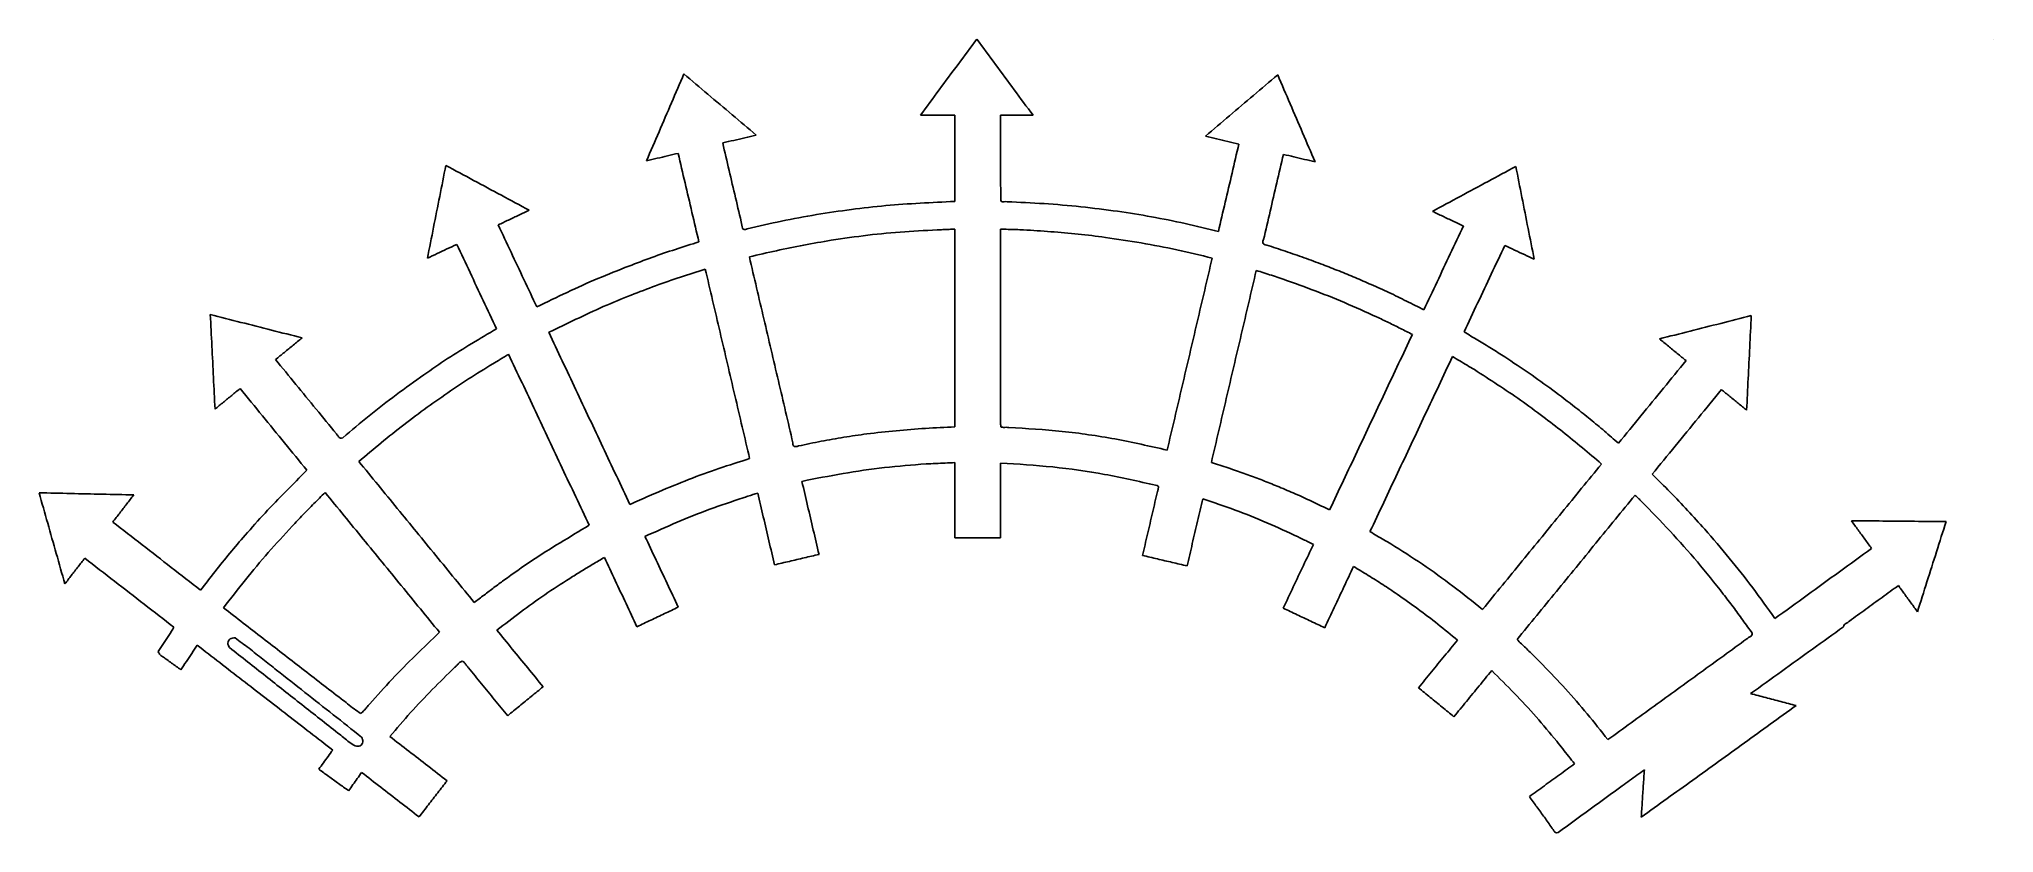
# Model space of a CAD drawing. Extents: x 0 to 216, y 237 to 325.
import ezdxf

# ---------------------------------------------------------------- set-up
doc = ezdxf.new("R2010")
doc.units = 0
doc.layers.get('0').update_dxf_attribs({"linetype": 'CONTINUOUS'})

msp = doc.modelspace()

# ---------------------------------------------------------------- linework, layer by layer
at = {"color": 7}
msp.add_lwpolyline([(215.9, 325.12), (215.9, 325.12)], dxfattribs=at)
for points, knots in [([(103.564831, 325.12), (102.873496, 324.186008), (101.49088, 322.318097), (99.418227, 319.515109), (98.0372, 317.645899), (97.346629, 316.711217)], [0, 0, 0, 0, 3.486054, 6.971833, 10.458187, 10.458187, 10.458187, 10.458187]), ([(109.774849, 316.711217), (109.084491, 317.645843), (107.704102, 319.514649), (105.634124, 322.317597), (104.254537, 324.185944), (103.564831, 325.12)], [0, 0, 0, 0, 3.485839, 6.970021, 10.453322, 10.453322, 10.453322, 10.453322]), ([(71.218213, 321.283386), (70.759518, 320.216166), (69.842063, 318.081575), (68.466029, 314.879151), (67.54901, 312.74381), (67.090431, 311.675978)], [0, 0, 0, 0, 3.484859, 6.97021, 10.45662, 10.45662, 10.45662, 10.45662]), ([(79.187604, 314.512424), (78.302107, 315.26475), (76.531123, 316.769391), (73.874695, 319.02642), (72.103711, 320.531061), (71.218213, 321.283386)], [0, 0, 0, 0, 3.485815, 6.971581, 10.457396, 10.457396, 10.457396, 10.457396]), ([(136.795087, 321.159039), (135.909568, 320.407587), (134.138532, 318.904685), (131.481973, 316.650343), (129.710933, 315.147452), (128.825413, 314.396007)], [0, 0, 0, 0, 3.484166, 6.968324, 10.452478, 10.452478, 10.452478, 10.452478]), ([(140.920047, 311.559561), (140.462139, 312.62654), (139.546406, 314.760306), (138.170957, 317.959934), (137.253697, 320.092702), (136.795087, 321.159039)], [0, 0, 0, 0, 3.483264, 6.965895, 10.448219, 10.448219, 10.448219, 10.448219]), ([(97.346629, 316.711217), (97.767394, 316.711217), (98.608883, 316.711217), (99.871075, 316.711217), (100.712502, 316.711217), (101.133204, 316.711217)], [0, 0, 0, 0, 1.262296, 2.524467, 3.786576, 3.786576, 3.786576, 3.786576]), ([(101.133204, 316.711217), (101.133204, 315.652837), (101.133204, 313.536079), (101.133204, 310.360947), (101.133204, 308.244196), (101.133204, 307.185822)], [0, 0, 0, 0, 3.17514, 6.350274, 9.525395, 9.525395, 9.525395, 9.525395]), ([(106.208124, 307.442475), (106.202103, 308.472591), (106.190062, 310.532619), (106.183235, 313.622217), (106.183835, 315.681682), (106.184136, 316.711217)], [0, 0, 0, 0, 3.090399, 6.180187, 9.268794, 9.268794, 9.268794, 9.268794]), ([(106.184136, 316.711217), (106.582853, 316.711217), (107.380476, 316.711217), (108.57738, 316.711217), (109.375567, 316.711217), (109.774849, 316.711217)], [0, 0, 0, 0, 1.196152, 2.392868, 3.590713, 3.590713, 3.590713, 3.590713]), ([(75.499242, 313.644562), (75.909362, 313.740856), (76.729429, 313.933402), (77.958725, 314.22336), (78.778118, 314.416102), (79.187604, 314.512424)], [0, 0, 0, 0, 1.263819, 2.527102, 3.78909, 3.78909, 3.78909, 3.78909]), ([(77.629173, 304.568973), (77.392675, 305.577127), (76.919622, 307.593671), (76.208806, 310.618671), (75.735789, 312.635821), (75.499242, 313.644562)], [0, 0, 0, 0, 3.106567, 6.21386, 9.322174, 9.322174, 9.322174, 9.322174]), ([(128.825413, 314.396007), (129.234933, 314.299694), (130.054155, 314.107024), (131.282624, 313.817151), (132.101779, 313.624462), (132.511236, 313.528146)], [0, 0, 0, 0, 1.262079, 2.524721, 3.786617, 3.786617, 3.786617, 3.786617]), ([(132.511236, 313.528146), (132.259724, 312.454984), (131.756736, 310.308808), (131.000902, 307.089783), (130.497913, 304.943606), (130.246402, 303.870445)], [0, 0, 0, 0, 3.306721, 6.61299, 9.919711, 9.919711, 9.919711, 9.919711]), ([(44.922722, 311.162672), (44.696919, 310.023773), (44.245229, 307.745557), (43.567432, 304.327789), (43.114429, 302.04912), (42.8879, 300.909651)], [0, 0, 0, 0, 3.483202, 6.967683, 10.452987, 10.452987, 10.452987, 10.452987]), ([(54.125424, 306.209474), (53.103187, 306.75984), (51.058548, 307.860659), (47.991078, 309.511906), (45.945615, 310.612358), (44.922722, 311.162672)], [0, 0, 0, 0, 3.482937, 6.96643, 10.451024, 10.451024, 10.451024, 10.451024]), ([(67.090431, 311.675978), (67.47827, 311.766809), (68.25377, 311.948431), (69.417052, 312.221122), (70.192552, 312.402744), (70.580391, 312.493575)], [0, 0, 0, 0, 1.195001, 2.38945, 3.584451, 3.584451, 3.584451, 3.584451]), ([(70.580391, 312.493575), (70.834865, 311.407855), (71.343817, 309.236394), (72.107446, 305.979202), (72.616981, 303.80782), (72.871753, 302.722111)], [0, 0, 0, 0, 3.345432, 6.690922, 10.036526, 10.036526, 10.036526, 10.036526]), ([(135.234116, 302.970833), (135.478356, 304.016013), (135.966884, 306.106571), (136.699846, 309.242868), (137.188337, 311.334039), (137.432627, 312.379812)], [0, 0, 0, 0, 3.220015, 6.440638, 9.662418, 9.662418, 9.662418, 9.662418]), ([(137.432627, 312.379812), (137.820066, 312.288785), (138.595167, 312.106679), (139.757506, 311.832693), (140.532607, 311.650588), (140.920047, 311.559561)], [0, 0, 0, 0, 1.193967, 2.388617, 3.582584, 3.582584, 3.582584, 3.582584]), ([(163.09848, 311.04888), (162.074692, 310.497671), (160.027278, 309.39534), (156.95639, 307.741334), (154.909058, 306.638966), (153.885336, 306.087752)], [0, 0, 0, 0, 3.488232, 6.975911, 10.463977, 10.463977, 10.463977, 10.463977]), ([(165.13048, 300.795888), (164.904685, 301.934781), (164.45302, 304.212943), (163.775762, 307.630622), (163.324253, 309.909399), (163.09848, 311.04888)], [0, 0, 0, 0, 3.483181, 6.967513, 10.45241, 10.45241, 10.45241, 10.45241]), ([(101.133204, 307.185822), (99.86112, 307.125075), (97.317161, 307.00359), (93.50385, 306.755292), (90.974893, 306.453135), (89.710542, 306.302071)], [0, 0, 0, 0, 3.820765, 7.640903, 11.460266, 11.460266, 11.460266, 11.460266]), ([(106.911704, 307.148766), (106.808949, 307.157514), (106.608311, 307.174594), (106.228592, 307.109383), (106.214599, 307.337114), (106.208124, 307.442475)], [0, 0, 0, 0, 0.325923, 0.636389, 0.903698, 0.903698, 0.903698, 0.903698]), ([(119.120073, 306.093058), (117.768909, 306.269538), (115.067063, 306.622437), (110.993615, 306.968538), (108.272267, 307.088693), (106.911704, 307.148766)], [0, 0, 0, 0, 4.087578, 8.173697, 12.259148, 12.259148, 12.259148, 12.259148]), ([(50.704044, 304.590168), (51.084198, 304.770086), (51.844507, 305.129925), (52.984966, 305.669697), (53.745271, 306.029548), (54.125424, 306.209474)], [0, 0, 0, 0, 1.26174, 2.523486, 3.785234, 3.785234, 3.785234, 3.785234]), ([(54.969269, 295.535773), (54.495537, 296.541916), (53.548104, 298.554134), (52.125409, 301.571817), (51.177849, 303.584017), (50.704044, 304.590168)], [0, 0, 0, 0, 3.336271, 6.672321, 10.008706, 10.008706, 10.008706, 10.008706]), ([(78.200673, 304.156223), (78.088613, 304.10182), (77.897111, 304.00885), (77.63999, 304.254175), (77.633188, 304.452127), (77.629173, 304.568973)], [0, 0, 0, 0, 0.335111, 0.572677, 0.914924, 0.914924, 0.914924, 0.914924]), ([(89.710542, 306.302071), (88.422164, 306.119039), (85.845197, 305.752945), (82.006036, 305.033292), (79.46923, 304.448603), (78.200673, 304.156223)], [0, 0, 0, 0, 3.903638, 7.807915, 11.713136, 11.713136, 11.713136, 11.713136]), ([(130.246402, 303.870445), (129.020136, 304.166389), (126.567916, 304.758202), (122.860614, 305.522698), (120.366891, 305.902942), (119.120073, 306.093058)], [0, 0, 0, 0, 3.784392, 7.567822, 11.350982, 11.350982, 11.350982, 11.350982]), ([(157.308973, 304.473723), (156.823874, 303.445087), (155.853518, 301.387487), (154.398365, 298.300512), (153.428332, 296.242164), (152.943278, 295.212911)], [0, 0, 0, 0, 3.411849, 6.824792, 10.238258, 10.238258, 10.238258, 10.238258]), ([(153.885336, 306.087752), (154.266042, 305.908049), (155.026979, 305.548869), (156.168259, 305.011003), (156.928806, 304.652783), (157.308973, 304.473723)], [0, 0, 0, 0, 1.262963, 2.524345, 3.785021, 3.785021, 3.785021, 3.785021]), ([(42.8879, 300.909651), (43.248403, 301.079822), (43.968994, 301.419967), (45.049205, 301.930241), (45.769324, 302.269473), (46.129222, 302.439014)], [0, 0, 0, 0, 1.195946, 2.390511, 3.584009, 3.584009, 3.584009, 3.584009]), ([(46.129222, 302.439014), (46.617698, 301.404238), (47.594726, 299.334524), (49.058355, 296.2289), (50.033743, 294.158163), (50.521447, 293.122773)], [0, 0, 0, 0, 3.432831, 6.866198, 10.299708, 10.299708, 10.299708, 10.299708]), ([(72.871753, 302.722111), (72.004172, 302.446856), (70.269525, 301.896511), (67.684257, 301.019662), (65.9865, 300.365949), (65.137736, 300.039137)], [0, 0, 0, 0, 2.730632, 5.45964, 8.187919, 8.187919, 8.187919, 8.187919]), ([(78.444231, 301.060471), (79.443244, 301.289673), (81.441329, 301.74809), (84.450674, 302.38544), (86.473624, 302.721013), (87.48522, 302.888819)], [0, 0, 0, 0, 3.074982, 6.150148, 9.226053, 9.226053, 9.226053, 9.226053]), ([(87.48522, 302.888819), (88.832498, 303.090615), (91.527229, 303.494232), (95.599985, 303.864195), (98.321929, 303.995372), (99.683147, 304.060973)], [0, 0, 0, 0, 4.086256, 8.17304, 12.261305, 12.261305, 12.261305, 12.261305]), ([(99.683147, 304.060973), (99.843911, 304.068747), (100.165839, 304.084313), (100.649212, 304.105951), (100.971807, 304.120065), (101.133204, 304.127126)], [0, 0, 0, 0, 0.482857, 0.966912, 1.451568, 1.451568, 1.451568, 1.451568]), ([(101.133204, 304.127126), (101.133204, 301.699021), (101.133204, 296.842845), (101.133204, 289.558614), (101.133204, 284.702488), (101.133204, 282.274433)], [0, 0, 0, 0, 7.284314, 14.568529, 21.852692, 21.852692, 21.852692, 21.852692]), ([(106.184136, 283.470209), (106.184136, 285.765365), (106.184136, 290.35586), (106.184136, 297.241499), (106.184136, 301.831982), (106.184136, 304.127126)], [0, 0, 0, 0, 6.885468, 13.771487, 20.656917, 20.656917, 20.656917, 20.656917]), ([(106.184136, 304.127126), (106.467276, 304.119022), (107.033542, 304.102816), (107.882914, 304.077324), (108.44918, 304.061118), (108.73232, 304.053014)], [0, 0, 0, 0, 0.849769, 1.699493, 2.549262, 2.549262, 2.549262, 2.549262]), ([(108.73232, 304.053014), (109.737801, 303.982825), (111.748525, 303.842464), (114.763774, 303.604722), (116.763053, 303.344441), (117.762867, 303.214278)], [0, 0, 0, 0, 3.023926, 6.047133, 9.071398, 9.071398, 9.071398, 9.071398]), ([(117.762867, 303.214278), (119.084102, 303.018807), (121.727049, 302.627793), (125.663587, 301.865817), (128.261897, 301.240734), (129.561167, 300.928165)], [0, 0, 0, 0, 4.006562, 8.01457, 12.023281, 12.023281, 12.023281, 12.023281]), ([(135.580684, 302.356972), (135.465481, 302.368793), (135.26783, 302.389075), (135.096834, 302.685456), (135.183529, 302.865675), (135.234116, 302.970833)], [0, 0, 0, 0, 0.328317, 0.563285, 0.892469, 0.892469, 0.892469, 0.892469]), ([(141.772076, 300.20847), (141.088621, 300.460472), (139.721968, 300.964382), (137.658762, 301.683475), (136.273374, 302.132474), (135.580684, 302.356972)], [0, 0, 0, 0, 2.185282, 4.369745, 6.55418, 6.55418, 6.55418, 6.55418]), ([(157.383198, 292.773382), (157.88323, 293.83503), (158.883105, 295.957923), (160.382852, 299.141683), (161.381834, 301.264141), (161.881256, 302.325222)], [0, 0, 0, 0, 3.520535, 7.03973, 10.557943, 10.557943, 10.557943, 10.557943]), ([(161.881256, 302.325222), (162.242608, 302.15505), (162.964914, 301.814895), (164.047751, 301.304611), (164.769667, 300.965417), (165.13048, 300.795888)], [0, 0, 0, 0, 1.198252, 2.395178, 3.591145, 3.591145, 3.591145, 3.591145]), ([(83.254427, 280.530582), (82.719969, 282.811439), (81.651011, 287.373329), (80.047453, 294.216588), (78.978665, 298.779063), (78.444231, 301.060471)], [0, 0, 0, 0, 7.027913, 14.056372, 21.085879, 21.085879, 21.085879, 21.085879]), ([(129.561167, 300.928165), (129.009044, 298.570651), (127.904794, 293.8556), (126.248451, 286.783022), (125.144202, 282.067964), (124.59208, 279.710444)], [0, 0, 0, 0, 7.26391, 14.527893, 21.791822, 21.791822, 21.791822, 21.791822]), ([(147.130064, 298.001775), (146.54149, 298.26275), (145.364102, 298.784805), (143.5717, 299.505975), (142.371913, 299.97432), (141.772076, 300.20847)], [0, 0, 0, 0, 1.931375, 3.86353, 5.795323, 5.795323, 5.795323, 5.795323]), ([(65.137736, 300.039137), (63.986297, 299.588473), (61.683691, 298.687252), (58.30535, 297.15449), (56.081313, 296.075354), (54.969269, 295.535773)], [0, 0, 0, 0, 3.708892, 7.41691, 11.125103, 11.125103, 11.125103, 11.125103]), ([(65.389196, 296.842744), (66.288264, 297.190809), (68.086286, 297.886892), (70.823171, 298.823159), (72.656351, 299.420346), (73.573076, 299.718984)], [0, 0, 0, 0, 2.892007, 5.78364, 8.676124, 8.676124, 8.676124, 8.676124]), ([(73.573076, 299.718984), (74.118146, 297.392104), (75.208319, 292.738208), (76.842816, 285.757366), (77.931517, 281.103235), (78.47584, 278.776289)], [0, 0, 0, 0, 7.169606, 14.339631, 21.508919, 21.508919, 21.508919, 21.508919]), ([(129.468598, 278.360858), (130.019795, 280.71666), (131.122187, 285.428252), (132.775893, 292.495569), (133.8783, 297.207108), (134.4295, 299.562859)], [0, 0, 0, 0, 7.258277, 14.51652, 21.77465, 21.77465, 21.77465, 21.77465]), ([(134.4295, 299.562859), (134.710875, 299.472897), (135.273625, 299.292975), (136.117755, 299.023103), (136.680505, 298.843181), (136.96188, 298.75322)], [0, 0, 0, 0, 0.88622, 1.772438, 2.658658, 2.658658, 2.658658, 2.658658]), ([(136.96188, 298.75322), (138.174903, 298.320436), (140.601043, 297.454835), (144.19834, 296.039106), (146.54093, 294.966218), (147.712289, 294.429744)], [0, 0, 0, 0, 3.863762, 7.727825, 11.592314, 11.592314, 11.592314, 11.592314]), ([(152.943278, 295.212911), (152.303139, 295.534506), (151.02285, 296.177702), (149.094582, 297.128269), (147.784981, 297.710571), (147.130064, 298.001775)], [0, 0, 0, 0, 2.149201, 4.298442, 6.44845, 6.44845, 6.44845, 6.44845]), ([(56.292327, 292.725687), (57.292547, 293.205561), (59.293236, 294.16543), (62.304425, 295.587606), (64.360853, 296.42433), (65.389196, 296.842744)], [0, 0, 0, 0, 3.328323, 6.657472, 9.987457, 9.987457, 9.987457, 9.987457]), ([(29.047158, 292.111853), (27.920863, 292.397632), (25.668283, 292.969187), (22.289387, 293.826408), (20.036814, 294.397965), (18.910526, 294.683744)], [0, 0, 0, 0, 3.485956, 6.971879, 10.457817, 10.457817, 10.457817, 10.457817]), ([(18.910526, 294.683744), (18.96803, 293.524566), (19.083058, 291.205794), (19.257183, 287.72733), (19.373585, 285.408033), (19.43179, 284.248296)], [0, 0, 0, 0, 3.481811, 6.96487, 10.44846, 10.44846, 10.44846, 10.44846]), ([(147.712289, 294.429744), (148.156427, 294.223902), (149.04487, 293.812138), (150.357543, 293.152445), (151.232774, 292.712739), (151.670456, 292.492853)], [0, 0, 0, 0, 1.468464, 2.937481, 4.406943, 4.406943, 4.406943, 4.406943]), ([(189.102718, 294.567469), (187.976377, 294.28237), (185.72365, 293.712162), (182.344864, 292.855426), (180.092393, 292.28389), (178.966142, 291.998118)], [0, 0, 0, 0, 3.485588, 6.971316, 10.457138, 10.457138, 10.457138, 10.457138]), ([(188.589356, 284.126376), (188.646493, 285.286431), (188.760778, 287.606722), (188.93107, 291.087127), (189.045505, 293.407414), (189.102718, 294.567469)], [0, 0, 0, 0, 3.484386, 6.969311, 10.453706, 10.453706, 10.453706, 10.453706]), ([(26.11278, 289.714658), (26.438915, 289.98097), (27.091077, 290.513507), (28.068845, 291.313009), (28.721017, 291.845542), (29.047158, 292.111853)], [0, 0, 0, 0, 1.263159, 2.525905, 3.789079, 3.789079, 3.789079, 3.789079]), ([(50.521447, 293.122773), (49.61525, 292.582148), (47.802892, 291.500918), (45.104814, 289.843125), (43.371147, 288.639106), (42.50436, 288.037129)], [0, 0, 0, 0, 3.165799, 6.331482, 9.496822, 9.496822, 9.496822, 9.496822]), ([(65.246109, 273.714633), (64.251274, 275.826974), (62.261601, 280.051662), (59.277042, 286.388696), (57.287234, 290.613351), (56.292327, 292.725687)], [0, 0, 0, 0, 7.004648, 14.009323, 21.014052, 21.014052, 21.014052, 21.014052]), ([(151.670456, 292.492853), (150.655324, 290.339306), (148.625125, 286.03235), (145.579407, 279.572028), (143.549207, 275.265071), (142.534076, 273.111524)], [0, 0, 0, 0, 7.14243, 14.284407, 21.426837, 21.426837, 21.426837, 21.426837]), ([(161.89452, 290.003089), (161.398156, 290.318857), (160.405551, 290.950315), (158.893285, 291.860083), (157.886624, 292.468911), (157.383198, 292.773382)], [0, 0, 0, 0, 1.764803, 3.529165, 5.294196, 5.294196, 5.294196, 5.294196]), ([(178.966142, 291.998118), (179.291818, 291.731544), (179.943523, 291.198108), (180.921369, 290.3979), (181.574053, 289.864894), (181.900407, 289.598382)], [0, 0, 0, 0, 1.262592, 2.526551, 3.790599, 3.790599, 3.790599, 3.790599]), ([(32.841353, 281.504249), (32.093446, 282.416407), (30.597601, 284.24076), (28.354938, 286.977723), (26.860084, 288.802447), (26.11278, 289.714658)], [0, 0, 0, 0, 3.538726, 7.077595, 10.615296, 10.615296, 10.615296, 10.615296]), ([(42.853751, 284.441336), (43.717724, 285.050101), (45.44543, 286.267464), (48.09149, 288.014944), (49.898456, 289.111007), (50.801976, 289.65906)], [0, 0, 0, 0, 3.170643, 6.340409, 9.510427, 9.510427, 9.510427, 9.510427]), ([(50.801976, 289.65906), (50.918437, 289.730544), (51.151462, 289.873574), (51.5015, 290.088049), (51.735344, 290.230601), (51.852407, 290.301962)], [0, 0, 0, 0, 0.409949, 0.820261, 1.231556, 1.231556, 1.231556, 1.231556]), ([(51.852407, 290.301962), (52.841123, 288.203718), (54.81859, 284.007156), (57.784292, 277.711855), (59.760108, 273.514246), (60.748051, 271.415369)], [0, 0, 0, 0, 6.95857, 13.917383, 20.876683, 20.876683, 20.876683, 20.876683]), ([(146.9898, 270.706144), (148.002342, 272.854907), (150.027492, 277.15257), (153.064743, 283.59914), (155.089926, 287.896724), (156.102473, 290.045422)], [0, 0, 0, 0, 7.126136, 14.252726, 21.378692, 21.378692, 21.378692, 21.378692]), ([(156.102473, 290.045422), (156.371538, 289.885758), (156.909875, 289.566306), (157.717828, 289.086605), (158.256588, 288.766352), (158.526198, 288.606089)], [0, 0, 0, 0, 0.938615, 1.87795, 2.818887, 2.818887, 2.818887, 2.818887]), ([(169.729009, 284.396462), (168.880106, 285.049266), (167.182482, 286.354735), (164.568026, 288.222426), (162.785731, 289.409506), (161.89452, 290.003089)], [0, 0, 0, 0, 3.212486, 6.424289, 9.636553, 9.636553, 9.636553, 9.636553]), ([(181.900407, 289.598382), (181.070668, 288.584109), (179.411278, 286.555666), (176.922831, 283.512455), (175.263398, 281.48411), (174.433653, 280.469904)], [0, 0, 0, 0, 3.931278, 7.86215, 11.793283, 11.793283, 11.793283, 11.793283]), ([(42.50436, 288.037129), (41.476391, 287.307918), (39.42033, 285.849409), (36.440818, 283.519189), (34.511003, 281.897267), (33.546062, 281.086278)], [0, 0, 0, 0, 3.780645, 7.561736, 11.343087, 11.343087, 11.343087, 11.343087]), ([(158.526198, 288.606089), (159.381029, 288.051844), (161.09079, 286.943292), (163.634203, 285.246104), (165.270272, 284.030395), (166.088342, 283.422513)], [0, 0, 0, 0, 3.056486, 6.113321, 9.170429, 9.170429, 9.170429, 9.170429]), ([(19.43179, 284.248296), (19.73957, 284.500326), (20.355037, 285.004312), (21.278837, 285.759652), (21.894304, 286.263638), (22.202084, 286.515669)], [0, 0, 0, 0, 1.193411, 2.386464, 3.579875, 3.579875, 3.579875, 3.579875]), ([(22.202084, 286.515669), (23.021407, 285.513055), (24.659951, 283.507952), (27.118438, 280.500737), (28.756994, 278.495638), (29.576324, 277.493024)], [0, 0, 0, 0, 3.88442, 7.768359, 11.652791, 11.652791, 11.652791, 11.652791]), ([(178.161809, 277.048524), (179.0118, 278.087474), (180.711733, 280.165314), (183.26105, 283.282653), (184.961099, 285.36045), (185.81116, 286.399393)], [0, 0, 0, 0, 4.027047, 8.053865, 12.081031, 12.081031, 12.081031, 12.081031]), ([(185.81116, 286.399393), (186.119866, 286.146922), (186.737372, 285.641901), (187.663143, 284.883868), (188.28065, 284.378847), (188.589356, 284.126376)], [0, 0, 0, 0, 1.1964, 2.393166, 3.589566, 3.589566, 3.589566, 3.589566]), ([(35.315313, 278.461611), (36.133914, 279.149858), (37.771082, 280.526325), (40.276792, 282.530742), (41.994838, 283.804526), (42.853751, 284.441336)], [0, 0, 0, 0, 3.208427, 6.416729, 9.624208, 9.624208, 9.624208, 9.624208]), ([(106.25836, 282.263709), (106.219337, 282.391048), (106.139464, 282.651689), (106.198774, 283.06032), (106.189, 283.334012), (106.184136, 283.470209)], [0, 0, 0, 0, 0.39462, 0.807721, 1.216918, 1.216918, 1.216918, 1.216918]), ([(166.088342, 283.422513), (166.823998, 282.860453), (168.2954, 281.736264), (170.456568, 279.990413), (171.857318, 278.778942), (172.557722, 278.17318)], [0, 0, 0, 0, 2.777342, 5.555026, 8.332945, 8.332945, 8.332945, 8.332945]), ([(174.433653, 280.469904), (173.919516, 280.916812), (172.891468, 281.810428), (171.330941, 283.129268), (170.262938, 283.974102), (169.729009, 284.396462)], [0, 0, 0, 0, 2.043689, 4.086473, 6.128706, 6.128706, 6.128706, 6.128706]), ([(33.546062, 281.086278), (33.446813, 281.04294), (33.237316, 280.951463), (33.025604, 281.254295), (32.902902, 281.420753), (32.841353, 281.504249)], [0, 0, 0, 0, 0.289204, 0.610451, 0.933766, 0.933766, 0.933766, 0.933766]), ([(91.409238, 281.507071), (90.568037, 281.387485), (88.8856, 281.148307), (86.375418, 280.701356), (84.712845, 280.349316), (83.881524, 280.173289)], [0, 0, 0, 0, 2.548849, 5.097807, 7.646975, 7.646975, 7.646975, 7.646975]), ([(101.133204, 282.274433), (100.049854, 282.225568), (97.883564, 282.127856), (94.640572, 281.871588), (92.486302, 281.628571), (91.409238, 281.507071)], [0, 0, 0, 0, 3.253218, 6.505198, 9.756752, 9.756752, 9.756752, 9.756752]), ([(107.107567, 282.213473), (107.01194, 282.223356), (106.820287, 282.243162), (106.534972, 282.208361), (106.349138, 282.245545), (106.25836, 282.263709)], [0, 0, 0, 0, 0.287826, 0.57686, 0.852888, 0.852888, 0.852888, 0.852888]), ([(124.59208, 279.710444), (122.674927, 280.146406), (118.840612, 281.018332), (112.994842, 281.858107), (109.069917, 282.095022), (107.107567, 282.213473)], [0, 0, 0, 0, 5.89689, 11.793807, 17.690055, 17.690055, 17.690055, 17.690055]), ([(78.47584, 278.776289), (77.344011, 278.418641), (75.080266, 277.703319), (71.730407, 276.490079), (69.540237, 275.573012), (68.445098, 275.114456)], [0, 0, 0, 0, 3.560805, 7.121879, 10.683305, 10.683305, 10.683305, 10.683305]), ([(83.881524, 280.173289), (83.772002, 280.126986), (83.585821, 280.048273), (83.257546, 280.192158), (83.255578, 280.405718), (83.254427, 280.530582)], [0, 0, 0, 0, 0.34548, 0.587293, 0.927716, 0.927716, 0.927716, 0.927716]), ([(29.576324, 277.493024), (28.799959, 276.710722), (27.247289, 275.146176), (24.932224, 272.783955), (23.475524, 271.128969), (22.747139, 270.301438)], [0, 0, 0, 0, 3.306635, 6.613015, 9.919703, 9.919703, 9.919703, 9.919703]), ([(48.066113, 262.874196), (46.649021, 264.606146), (43.815069, 268.069764), (39.564638, 273.265435), (36.731767, 276.729537), (35.315313, 278.461611)], [0, 0, 0, 0, 6.713437, 13.425772, 20.138283, 20.138283, 20.138283, 20.138283]), ([(84.24926, 276.262818), (85.759754, 276.562386), (88.780887, 277.161551), (93.356031, 277.829926), (96.427485, 278.069295), (97.963284, 278.188984)], [0, 0, 0, 0, 4.619503, 9.239447, 13.859824, 13.859824, 13.859824, 13.859824]), ([(97.963284, 278.188984), (98.315244, 278.20471), (99.019341, 278.236168), (100.076017, 278.282105), (100.78068, 278.313528), (101.133204, 278.329249)], [0, 0, 0, 0, 1.056931, 2.114399, 3.173022, 3.173022, 3.173022, 3.173022]), ([(101.133204, 278.329249), (101.133204, 277.406689), (101.133204, 275.56159), (101.133204, 272.79393), (101.133204, 270.948831), (101.133204, 270.026271)], [0, 0, 0, 0, 2.76768, 5.535298, 8.302978, 8.302978, 8.302978, 8.302978]), ([(106.184136, 270.026271), (106.184136, 270.944378), (106.184136, 272.780384), (106.184136, 275.533932), (106.184136, 277.369373), (106.184136, 278.286916)], [0, 0, 0, 0, 2.754322, 5.508016, 8.260644, 8.260644, 8.260644, 8.260644]), ([(106.184136, 278.286916), (108.106769, 278.165492), (111.951582, 277.922674), (117.68105, 277.11535), (121.436309, 276.255923), (123.313896, 275.82622)], [0, 0, 0, 0, 5.778296, 11.555224, 17.331886, 17.331886, 17.331886, 17.331886]), ([(132.257236, 277.429524), (131.947664, 277.533461), (131.328503, 277.74134), (130.398851, 278.051471), (129.778783, 278.257695), (129.468598, 278.360858)], [0, 0, 0, 0, 0.979661, 1.959379, 2.940049, 2.940049, 2.940049, 2.940049]), ([(137.15746, 275.553593), (136.618956, 275.776884), (135.54173, 276.223554), (133.904438, 276.840083), (132.806305, 277.233043), (132.257236, 277.429524)], [0, 0, 0, 0, 1.748782, 3.49827, 5.247781, 5.247781, 5.247781, 5.247781]), ([(172.557722, 278.17318), (171.098202, 276.38895), (168.179357, 272.820731), (163.802295, 267.467842), (160.884676, 263.899247), (159.425922, 262.115018)], [0, 0, 0, 0, 6.915424, 13.829917, 20.743885, 20.743885, 20.743885, 20.743885]), ([(183.956396, 270.986673), (183.332894, 271.679354), (182.085971, 273.064625), (180.152575, 275.085037), (178.825473, 276.393954), (178.161809, 277.048524)], [0, 0, 0, 0, 2.795796, 5.591227, 8.387611, 8.387611, 8.387611, 8.387611]), ([(10.451451, 274.765064), (9.290116, 274.790657), (6.967634, 274.841839), (3.483809, 274.919092), (1.161339, 274.971628), (0, 274.997898)], [0, 0, 0, 0, 3.484851, 6.969137, 10.454044, 10.454044, 10.454044, 10.454044]), ([(0, 274.997898), (0.315917, 273.879528), (0.947765, 271.642737), (1.896619, 268.287886), (2.528462, 266.051094), (2.844377, 264.932724)], [0, 0, 0, 0, 3.4864, 6.97296, 10.459359, 10.459359, 10.459359, 10.459359]), ([(8.136269, 271.76476), (8.393623, 272.098057), (8.908277, 272.764582), (9.679491, 273.765079), (10.194103, 274.4317), (10.451451, 274.765064)], [0, 0, 0, 0, 1.263274, 2.526286, 3.789709, 3.789709, 3.789709, 3.789709]), ([(27.951712, 271.298811), (28.347042, 271.722188), (29.13783, 272.56908), (30.359343, 273.806227), (31.177797, 274.627114), (31.587158, 275.037691)], [0, 0, 0, 0, 1.737672, 3.475915, 5.215292, 5.215292, 5.215292, 5.215292]), ([(31.587158, 275.037691), (32.989666, 273.321497), (35.794646, 269.889155), (40.00342, 264.741733), (42.808443, 261.309488), (44.210958, 259.593362)], [0, 0, 0, 0, 6.649148, 13.298119, 19.947121, 19.947121, 19.947121, 19.947121]), ([(68.445098, 275.114456), (68.089146, 274.960107), (67.377209, 274.651396), (66.312203, 274.181762), (65.60146, 273.870337), (65.246109, 273.714633)], [0, 0, 0, 0, 1.163923, 2.327958, 3.491857, 3.491857, 3.491857, 3.491857]), ([(66.918558, 270.176978), (68.098184, 270.707504), (70.457444, 271.768559), (74.061498, 273.214056), (76.517501, 274.029383), (77.745731, 274.437122)], [0, 0, 0, 0, 3.880238, 7.760497, 11.642197, 11.642197, 11.642197, 11.642197]), ([(77.745731, 274.437122), (77.926323, 274.496343), (78.287374, 274.614741), (78.828559, 274.79375), (79.18961, 274.912148), (79.370202, 274.971369)], [0, 0, 0, 0, 0.570162, 1.139904, 1.710066, 1.710066, 1.710066, 1.710066]), ([(79.370202, 274.971369), (79.575896, 274.090259), (79.987293, 272.328001), (80.605336, 269.684856), (81.016733, 267.922599), (81.222427, 267.041489)], [0, 0, 0, 0, 2.714403, 5.428921, 8.143324, 8.143324, 8.143324, 8.143324]), ([(86.141278, 268.192673), (85.93114, 269.089015), (85.510764, 270.882132), (84.87955, 273.572053), (84.459369, 275.365842), (84.24926, 276.262818)], [0, 0, 0, 0, 2.761933, 5.525202, 8.288966, 8.288966, 8.288966, 8.288966]), ([(123.520482, 275.122358), (123.33705, 274.339403), (122.970222, 272.773649), (122.419658, 270.424933), (122.052704, 268.859131), (121.8692, 268.076116)], [0, 0, 0, 0, 2.412464, 4.824454, 7.237145, 7.237145, 7.237145, 7.237145]), ([(123.313896, 275.82622), (123.437111, 275.813658), (123.67073, 275.789841), (123.604073, 275.413495), (123.550225, 275.225948), (123.520482, 275.122358)], [0, 0, 0, 0, 0.308648, 0.585205, 0.92643, 0.92643, 0.92643, 0.92643]), ([(126.790873, 266.917311), (126.983829, 267.740788), (127.369653, 269.387362), (127.94756, 271.857052), (128.333559, 273.503021), (128.52654, 274.325927)], [0, 0, 0, 0, 2.537343, 5.073519, 7.609213, 7.609213, 7.609213, 7.609213]), ([(128.52654, 274.325927), (129.720441, 273.925548), (132.108339, 273.124758), (135.619763, 271.723005), (137.902494, 270.657216), (139.044116, 270.124202)], [0, 0, 0, 0, 3.777304, 7.554914, 11.334216, 11.334216, 11.334216, 11.334216]), ([(142.534076, 273.111524), (141.942305, 273.394816), (140.758719, 273.96142), (138.974741, 274.79492), (137.763315, 275.300663), (137.15746, 275.553593)], [0, 0, 0, 0, 1.96831, 3.936774, 5.906158, 5.906158, 5.906158, 5.906158]), ([(163.23056, 258.781127), (164.678979, 260.553706), (167.575877, 264.098939), (171.922853, 269.41592), (174.820746, 272.960864), (176.269791, 274.733456)], [0, 0, 0, 0, 6.867285, 13.734856, 20.603358, 20.603358, 20.603358, 20.603358]), ([(176.269791, 274.733456), (176.348496, 274.656859), (176.505983, 274.503588), (176.743798, 274.274815), (176.902232, 274.121938), (176.981556, 274.045398)], [0, 0, 0, 0, 0.329473, 0.659277, 0.989967, 0.989967, 0.989967, 0.989967]), ([(176.981556, 274.045398), (178.037805, 272.957787), (180.150457, 270.782408), (183.182448, 267.387645), (185.061888, 265.006761), (186.00166, 263.816253)], [0, 0, 0, 0, 4.548203, 9.097069, 13.646432, 13.646432, 13.646432, 13.646432]), ([(17.836275, 264.255391), (16.758495, 265.089736), (14.602926, 266.758433), (11.36957, 269.26153), (9.214043, 270.930345), (8.136269, 271.76476)], [0, 0, 0, 0, 4.088968, 8.177975, 12.267059, 12.267059, 12.267059, 12.267059]), ([(22.747139, 270.301438), (22.182325, 269.645408), (21.05275, 268.33341), (19.437481, 266.299665), (18.370038, 264.936851), (17.836275, 264.255391)], [0, 0, 0, 0, 2.596764, 5.193284, 7.790204, 7.790204, 7.790204, 7.790204]), ([(20.373735, 262.286891), (21.173128, 263.323745), (22.771617, 265.397068), (25.284559, 268.416798), (27.06265, 270.338129), (27.951712, 271.298811)], [0, 0, 0, 0, 3.927623, 7.853789, 11.780096, 11.780096, 11.780096, 11.780096]), ([(60.748051, 271.415369), (59.682264, 270.771871), (57.550454, 269.484732), (54.370824, 267.519786), (52.347968, 266.065088), (51.336504, 265.337713)], [0, 0, 0, 0, 3.735298, 7.471421, 11.207807, 11.207807, 11.207807, 11.207807]), ([(70.596196, 262.363656), (70.187696, 263.231568), (69.370575, 264.967654), (68.14383, 267.571687), (67.327014, 269.30848), (66.918558, 270.176978)], [0, 0, 0, 0, 2.877725, 5.756311, 8.635567, 8.635567, 8.635567, 8.635567]), ([(101.133204, 270.026271), (101.694342, 270.026422), (102.816848, 270.026723), (104.500492, 270.027852), (105.622998, 270.026798), (106.184136, 270.026271)], [0, 0, 0, 0, 1.683414, 3.367518, 5.050932, 5.050932, 5.050932, 5.050932]), ([(139.044116, 270.124202), (139.232683, 270.033002), (139.609904, 269.850558), (140.174693, 269.574166), (140.551683, 269.390554), (140.740271, 269.298702)], [0, 0, 0, 0, 0.628391, 1.257071, 1.886372, 1.886372, 1.886372, 1.886372]), ([(149.291887, 269.3543), (149.036066, 269.504371), (148.524324, 269.804573), (147.757363, 270.255872), (147.245621, 270.556073), (146.9898, 270.706144)], [0, 0, 0, 0, 0.88977, 1.77989, 2.66966, 2.66966, 2.66966, 2.66966]), ([(191.71412, 261.10692), (190.904856, 262.245106), (189.286316, 264.521496), (186.686725, 267.809187), (184.866505, 269.927512), (183.956396, 270.986673)], [0, 0, 0, 0, 4.189179, 8.378423, 12.567655, 12.567655, 12.567655, 12.567655]), ([(210.6168, 271.812173), (209.455484, 271.823493), (207.133021, 271.846131), (203.649169, 271.87897), (201.326643, 271.901607), (200.165264, 271.912927)], [0, 0, 0, 0, 3.484113, 6.96772, 10.452021, 10.452021, 10.452021, 10.452021]), ([(200.165264, 271.912927), (200.412259, 271.572239), (200.906418, 270.890629), (201.647521, 269.867839), (202.142883, 269.186645), (202.390587, 268.846018)], [0, 0, 0, 0, 1.262404, 2.525685, 3.789194, 3.789194, 3.789194, 3.789194]), ([(207.457604, 261.850293), (207.808613, 262.957171), (208.510632, 265.170932), (209.563773, 268.491535), (210.265792, 270.705296), (210.6168, 271.812173)], [0, 0, 0, 0, 3.483599, 6.967217, 10.450817, 10.450817, 10.450817, 10.450817]), ([(2.844377, 264.932724), (3.08864, 265.248289), (3.576964, 265.879157), (4.310097, 266.824539), (4.798846, 267.45445), (5.04317, 267.76934)], [0, 0, 0, 0, 1.197167, 2.393343, 3.589022, 3.589022, 3.589022, 3.589022]), ([(5.04317, 267.76934), (6.138595, 266.921565), (8.329412, 265.22604), (11.614563, 262.68209), (13.804482, 260.986165), (14.899273, 260.138333)], [0, 0, 0, 0, 4.15549, 8.31086, 12.464952, 12.464952, 12.464952, 12.464952]), ([(58.607678, 265.541478), (59.027544, 265.806158), (59.867095, 266.335404), (61.145802, 267.098049), (62.000792, 267.601976), (62.428402, 267.854007)], [0, 0, 0, 0, 1.488934, 2.97722, 4.466306, 4.466306, 4.466306, 4.466306]), ([(62.428402, 267.854007), (62.828757, 267.003975), (63.629391, 265.304075), (64.830863, 262.754405), (65.631665, 261.054617), (66.032098, 260.204656)], [0, 0, 0, 0, 2.818783, 5.637026, 8.45572, 8.45572, 8.45572, 8.45572]), ([(81.222427, 267.041489), (81.769037, 267.169396), (82.862056, 267.425164), (84.501648, 267.808998), (85.594667, 268.064766), (86.141278, 268.192673)], [0, 0, 0, 0, 1.68413, 3.367635, 5.051764, 5.051764, 5.051764, 5.051764]), ([(121.8692, 268.076116), (122.416051, 267.947346), (123.509748, 267.689808), (125.150325, 267.303619), (126.244022, 267.046081), (126.790873, 266.917311)], [0, 0, 0, 0, 1.685423, 3.370831, 5.056253, 5.056253, 5.056253, 5.056253]), ([(140.740271, 269.298702), (140.370652, 268.51526), (139.631358, 266.948256), (138.522988, 264.597583), (137.783828, 263.030545), (137.414282, 262.247098)], [0, 0, 0, 0, 2.598768, 5.197935, 7.796623, 7.796623, 7.796623, 7.796623]), ([(159.425922, 262.115018), (158.341112, 262.976003), (156.171479, 264.697984), (152.80945, 267.143344), (150.46424, 268.61742), (149.291887, 269.3543)], [0, 0, 0, 0, 4.154861, 8.309768, 12.462889, 12.462889, 12.462889, 12.462889]), ([(202.390587, 268.846018), (201.204314, 267.986088), (198.831778, 266.266237), (195.272976, 263.68651), (192.900399, 261.966779), (191.71412, 261.10692)], [0, 0, 0, 0, 4.395509, 8.79098, 13.186378, 13.186378, 13.186378, 13.186378]), ([(141.989104, 260.088098), (142.342746, 260.839561), (143.050026, 262.342479), (144.111046, 264.596751), (144.81836, 266.09959), (145.172007, 266.850989)], [0, 0, 0, 0, 2.491554, 4.983077, 7.474461, 7.474461, 7.474461, 7.474461]), ([(145.172007, 266.850989), (145.714751, 266.525668), (146.800203, 265.875049), (148.407138, 264.864237), (149.4574, 264.158411), (149.982484, 263.805529)], [0, 0, 0, 0, 1.898314, 3.796498, 5.694348, 5.694348, 5.694348, 5.694348]), ([(51.336504, 265.337713), (50.96905, 265.068837), (50.234434, 264.531298), (49.150128, 263.702296), (48.427359, 263.150158), (48.066113, 262.874196)], [0, 0, 0, 0, 1.365925, 2.730759, 4.094547, 4.094547, 4.094547, 4.094547]), ([(50.553338, 259.823373), (51.42871, 260.486499), (53.179088, 261.812473), (55.833141, 263.76569), (57.68285, 264.94956), (58.607678, 265.541478)], [0, 0, 0, 0, 3.294804, 6.588227, 9.881454, 9.881454, 9.881454, 9.881454]), ([(149.982484, 263.805529), (150.743929, 263.267502), (152.266796, 262.191463), (154.495561, 260.501053), (155.935724, 259.317273), (156.655629, 258.725529)], [0, 0, 0, 0, 2.796948, 5.593817, 8.38931, 8.38931, 8.38931, 8.38931]), ([(186.00166, 263.816253), (186.370869, 263.343074), (187.109345, 262.396639), (188.160437, 260.93408), (188.866085, 259.962641), (189.218993, 259.476804)], [0, 0, 0, 0, 1.800351, 3.600987, 5.402485, 5.402485, 5.402485, 5.402485]), ([(199.951058, 260.831471), (200.550779, 261.267204), (201.750226, 262.138672), (203.549512, 263.445796), (204.749052, 264.317222), (205.34884, 264.752949)], [0, 0, 0, 0, 2.223906, 4.447826, 6.671884, 6.671884, 6.671884, 6.671884]), ([(205.34884, 264.752949), (205.583357, 264.430141), (206.05223, 263.784746), (206.755266, 262.817277), (207.223596, 262.172478), (207.457604, 261.850293)], [0, 0, 0, 0, 1.197007, 2.393198, 3.587798, 3.587798, 3.587798, 3.587798]), ([(33.360078, 252.234982), (31.917125, 253.35175), (29.03111, 255.585369), (24.702719, 258.93651), (21.816695, 261.170124), (20.373735, 262.286891)], [0, 0, 0, 0, 5.473897, 10.948207, 16.422118, 16.422118, 16.422118, 16.422118]), ([(66.032098, 260.204656), (66.539248, 260.444543), (67.553532, 260.924311), (69.074905, 261.643961), (70.08911, 262.123763), (70.596196, 262.363656)], [0, 0, 0, 0, 1.683071, 3.366086, 5.048987, 5.048987, 5.048987, 5.048987]), ([(137.414282, 262.247098), (137.922312, 262.007198), (138.938542, 261.527318), (140.463407, 260.80749), (141.480425, 260.327949), (141.989104, 260.088098)], [0, 0, 0, 0, 1.685472, 3.37151, 5.058684, 5.058684, 5.058684, 5.058684]), ([(14.899273, 260.138333), (14.70451, 259.841807), (14.314947, 259.248695), (13.732006, 258.358145), (13.342431, 257.765037), (13.147661, 257.468511)], [0, 0, 0, 0, 1.064305, 2.128818, 3.193133, 3.193133, 3.193133, 3.193133]), ([(44.210958, 259.593362), (43.326016, 258.742141), (41.556285, 257.039845), (38.970174, 254.415746), (37.332613, 252.586113), (36.513911, 251.671384)], [0, 0, 0, 0, 3.683685, 7.366731, 11.049072, 11.049072, 11.049072, 11.049072]), ([(55.665229, 253.573844), (55.097196, 254.268136), (53.961035, 255.656833), (52.257531, 257.740385), (51.121371, 259.129082), (50.553338, 259.823373)], [0, 0, 0, 0, 2.691155, 5.382756, 8.073911, 8.073911, 8.073911, 8.073911]), ([(189.218993, 259.476804), (189.202134, 259.380065), (189.165777, 259.17144), (188.851953, 259.056132), (188.692069, 258.923265), (188.613062, 258.857609)], [0, 0, 0, 0, 0.275729, 0.594625, 0.906147, 0.906147, 0.906147, 0.906147]), ([(189.028493, 252.811844), (190.168285, 253.632299), (192.44822, 255.273462), (195.868365, 257.735282), (198.149134, 259.37607), (199.289529, 260.196471)], [0, 0, 0, 0, 4.213128, 8.427553, 12.642055, 12.642055, 12.642055, 12.642055]), ([(199.289529, 260.196471), (199.321377, 260.294564), (199.388642, 260.50174), (199.702337, 260.627416), (199.868713, 260.763914), (199.951058, 260.831471)], [0, 0, 0, 0, 0.295077, 0.623218, 0.944774, 0.944774, 0.944774, 0.944774]), ([(13.147661, 257.468511), (13.20975, 257.331182), (13.336845, 257.050069), (13.7605, 256.844331), (13.999544, 256.657073), (14.118731, 256.563707)], [0, 0, 0, 0, 0.438376, 0.897355, 1.353771, 1.353771, 1.353771, 1.353771]), ([(15.66926, 255.441873), (15.866813, 255.745238), (16.261833, 256.351835), (16.85435, 257.261265), (17.249719, 257.867066), (17.447316, 258.169833)], [0, 0, 0, 0, 1.086056, 2.171636, 3.256263, 3.256263, 3.256263, 3.256263]), ([(17.447316, 258.169833), (19.111856, 256.881915), (22.44116, 254.305904), (27.434852, 250.441753), (30.764185, 247.865754), (32.428744, 246.577838)], [0, 0, 0, 0, 6.313858, 12.628577, 18.94248, 18.94248, 18.94248, 18.94248]), ([(21.035208, 257.889304), (20.936755, 258.054092), (20.742689, 258.378917), (21.068521, 258.954265), (21.446201, 258.965769), (21.638486, 258.971627)], [0, 0, 0, 0, 0.543053, 1.070449, 1.617446, 1.617446, 1.617446, 1.617446]), ([(33.002784, 248.456591), (31.673444, 249.50508), (29.014715, 251.602094), (25.025207, 254.745931), (22.365218, 256.841505), (21.035208, 257.889304)], [0, 0, 0, 0, 5.079201, 10.15858, 15.238077, 15.238077, 15.238077, 15.238077]), ([(21.638486, 258.971627), (22.158854, 258.591454), (23.199938, 257.830855), (24.701216, 256.610973), (25.716327, 255.8156), (26.22392, 255.417884)], [0, 0, 0, 0, 1.933011, 3.867311, 5.801891, 5.801891, 5.801891, 5.801891]), ([(156.655629, 258.725529), (156.177384, 258.140018), (155.220855, 256.96895), (153.784232, 255.213423), (152.826666, 254.042742), (152.347789, 253.457287)], [0, 0, 0, 0, 2.26801, 4.5362, 6.805282, 6.805282, 6.805282, 6.805282]), ([(166.077618, 255.986844), (165.767606, 256.303901), (165.147636, 256.93796), (164.18437, 257.854963), (163.548442, 258.472458), (163.23056, 258.781127)], [0, 0, 0, 0, 1.330183, 2.66014, 3.989418, 3.989418, 3.989418, 3.989418]), ([(188.613062, 258.857609), (186.908174, 257.620903), (183.498146, 255.147309), (178.383133, 251.436214), (174.972218, 248.962918), (173.266664, 247.7262)], [0, 0, 0, 0, 6.318607, 12.63814, 18.95838, 18.95838, 18.95838, 18.95838]), ([(14.118731, 256.563707), (14.290954, 256.439131), (14.635618, 256.189823), (15.152373, 255.815757), (15.497037, 255.566449), (15.66926, 255.441873)], [0, 0, 0, 0, 0.637666, 1.27614, 1.913805, 1.913805, 1.913805, 1.913805]), ([(26.22392, 255.417884), (27.267583, 254.594303), (29.355087, 252.946998), (32.4916, 250.482837), (34.573565, 248.828482), (35.614469, 248.001367)], [0, 0, 0, 0, 3.988444, 7.977569, 11.966096, 11.966096, 11.966096, 11.966096]), ([(38.739233, 248.075591), (39.497496, 248.960213), (41.014128, 250.72958), (43.410002, 253.277519), (45.079915, 254.903772), (45.915016, 255.71704)], [0, 0, 0, 0, 3.495088, 6.990666, 10.487454, 10.487454, 10.487454, 10.487454]), ([(45.915016, 255.71704), (46.004499, 255.798453), (46.184599, 255.962309), (46.413136, 256.250372), (46.629145, 256.36287), (46.735153, 256.41808)], [0, 0, 0, 0, 0.363289, 0.731174, 1.085711, 1.085711, 1.085711, 1.085711]), ([(46.735153, 256.41808), (46.828203, 256.356788), (47.02, 256.230451), (47.19555, 255.929135), (47.349313, 255.755608), (47.425751, 255.669344)], [0, 0, 0, 0, 0.329822, 0.679835, 1.025833, 1.025833, 1.025833, 1.025833]), ([(47.425751, 255.669344), (47.906465, 255.08106), (48.867987, 253.904375), (50.310142, 252.138775), (51.271277, 250.96121), (51.751936, 250.372316)], [0, 0, 0, 0, 2.279141, 4.558728, 6.83918, 6.83918, 6.83918, 6.83918]), ([(156.258542, 250.258298), (156.722542, 250.824763), (157.650727, 251.957922), (159.042278, 253.658631), (159.970076, 254.792671), (160.43402, 255.359747)], [0, 0, 0, 0, 2.196727, 4.394337, 6.592374, 6.592374, 6.592374, 6.592374]), ([(160.43402, 255.359747), (161.272333, 254.528566), (162.948676, 252.866485), (165.354277, 250.266118), (166.863243, 248.45109), (167.617704, 247.543602)], [0, 0, 0, 0, 3.541392, 7.081594, 10.621586, 10.621586, 10.621586, 10.621586]), ([(173.266664, 247.7262), (172.510475, 248.680554), (170.998222, 250.589103), (168.604897, 253.350248), (166.92002, 255.108005), (166.077618, 255.986844)], [0, 0, 0, 0, 3.652662, 7.304717, 10.956452, 10.956452, 10.956452, 10.956452]), ([(51.751936, 250.372316), (52.186706, 250.728396), (53.056074, 251.440414), (54.360648, 252.507416), (55.230403, 253.218396), (55.665229, 253.573844)], [0, 0, 0, 0, 1.685933, 3.371191, 5.056051, 5.056051, 5.056051, 5.056051]), ([(152.347789, 253.457287), (152.782647, 253.101891), (153.652223, 252.391215), (154.955979, 251.325095), (155.824435, 250.613831), (156.258542, 250.258298)], [0, 0, 0, 0, 1.684834, 3.369126, 5.052477, 5.052477, 5.052477, 5.052477]), ([(194.056, 251.488787), (193.497077, 251.636059), (192.379634, 251.930498), (190.703894, 252.371884), (189.586873, 252.665214), (189.028493, 252.811844)], [0, 0, 0, 0, 1.734001, 3.466751, 5.198683, 5.198683, 5.198683, 5.198683]), ([(35.529802, 250.613051), (35.277688, 250.777105), (34.772547, 251.105806), (34.080099, 251.687959), (33.600025, 252.052686), (33.360078, 252.234982)], [0, 0, 0, 0, 0.901492, 1.806247, 2.710328, 2.710328, 2.710328, 2.710328]), ([(36.513911, 251.671384), (36.407596, 251.55101), (36.194897, 251.310183), (35.884637, 250.940292), (35.648074, 250.722125), (35.529802, 250.613051)], [0, 0, 0, 0, 0.481917, 0.964146, 1.446293, 1.446293, 1.446293, 1.446293]), ([(176.947124, 239.153418), (178.847826, 240.524016), (182.649376, 243.265319), (188.352151, 247.377362), (192.154629, 250.118248), (194.056, 251.488787)], [0, 0, 0, 0, 7.029996, 14.060537, 21.092059, 21.092059, 21.092059, 21.092059]), ([(34.923871, 247.02516), (34.695403, 247.161396), (34.236783, 247.434872), (33.639094, 247.97001), (33.214784, 248.294477), (33.002784, 248.456591)], [0, 0, 0, 0, 0.796084, 1.59803, 2.398799, 2.398799, 2.398799, 2.398799]), ([(32.428744, 246.577838), (32.256931, 246.342605), (31.913474, 245.87237), (31.398566, 245.166638), (31.055109, 244.696404), (30.883296, 244.461171)], [0, 0, 0, 0, 0.873894, 1.746925, 2.620819, 2.620819, 2.620819, 2.620819]), ([(35.614469, 248.001367), (35.699611, 247.832869), (35.871778, 247.492149), (35.490796, 246.925716), (35.110659, 246.992396), (34.923871, 247.02516)], [0, 0, 0, 0, 0.536835, 1.085536, 1.615617, 1.615617, 1.615617, 1.615617]), ([(45.055084, 243.188349), (44.352988, 243.730982), (42.948734, 244.816297), (40.843516, 246.445463), (39.440601, 247.532262), (38.739233, 248.075591)], [0, 0, 0, 0, 2.662051, 5.324334, 7.985933, 7.985933, 7.985933, 7.985933]), ([(167.617704, 247.543602), (167.836478, 247.267357), (168.274209, 246.714634), (168.930605, 245.88507), (169.369343, 245.332635), (169.588744, 245.056378)], [0, 0, 0, 0, 1.057146, 2.115184, 3.173529, 3.173529, 3.173529, 3.173529]), ([(30.883296, 244.461171), (31.250031, 244.196598), (31.983326, 243.667579), (33.082885, 242.87342), (33.816087, 242.344359), (34.182756, 242.07978)], [0, 0, 0, 0, 1.356628, 2.71261, 4.069086, 4.069086, 4.069086, 4.069086]), ([(34.182756, 242.07978), (34.342427, 242.304747), (34.66193, 242.754905), (35.141702, 243.430617), (35.462042, 243.88119), (35.622371, 244.1067)], [0, 0, 0, 0, 0.827616, 1.656055, 2.486141, 2.486141, 2.486141, 2.486141]), ([(35.622371, 244.1067), (36.326377, 243.560669), (37.734629, 242.468419), (39.847992, 240.830818), (41.257243, 239.739111), (41.961929, 239.193211)], [0, 0, 0, 0, 2.67282, 5.346554, 8.020746, 8.020746, 8.020746, 8.020746]), ([(169.588744, 245.056378), (169.033762, 244.654003), (167.923584, 243.849099), (166.258571, 242.641617), (165.148394, 241.836713), (164.593411, 241.434338)], [0, 0, 0, 0, 2.056502, 4.113792, 6.170294, 6.170294, 6.170294, 6.170294]), ([(174.851624, 242.619671), (175.123312, 242.815639), (175.666748, 243.207618), (176.480768, 243.79694), (177.022951, 244.190498), (177.293976, 244.387229)], [0, 0, 0, 0, 1.004966, 2.010158, 3.014855, 3.014855, 3.014855, 3.014855]), ([(177.293976, 244.387229), (177.25582, 243.805724), (177.179495, 242.642525), (177.063639, 240.897937), (176.985958, 239.734852), (176.947124, 239.153418)], [0, 0, 0, 0, 1.748266, 3.497102, 5.245292, 5.245292, 5.245292, 5.245292]), ([(41.961929, 239.193211), (42.305824, 239.637482), (42.99336, 240.525694), (44.024861, 241.857059), (44.711763, 242.744698), (45.055084, 243.188349)], [0, 0, 0, 0, 1.685457, 3.369665, 5.052597, 5.052597, 5.052597, 5.052597]), ([(167.760509, 237.460084), (168.544136, 238.038631), (170.111789, 239.196019), (172.48618, 240.901206), (174.063124, 242.046835), (174.851624, 242.619671)], [0, 0, 0, 0, 2.922138, 5.845768, 8.769615, 8.769615, 8.769615, 8.769615]), ([(164.593411, 241.434338), (164.870653, 241.052555), (165.425189, 240.288917), (166.263833, 239.14936), (166.797817, 238.372126), (167.064549, 237.983889)], [0, 0, 0, 0, 1.415505, 2.831273, 4.244281, 4.244281, 4.244281, 4.244281]), ([(167.064549, 237.983889), (167.131425, 237.900915), (167.266216, 237.733676), (167.428197, 237.401453), (167.655012, 237.441471), (167.760509, 237.460084)], [0, 0, 0, 0, 0.32881, 0.662732, 0.953108, 0.953108, 0.953108, 0.953108])]:
    msp.add_open_spline(points, degree=3, knots=knots, dxfattribs=at)

doc.saveas('drawing.dxf')
